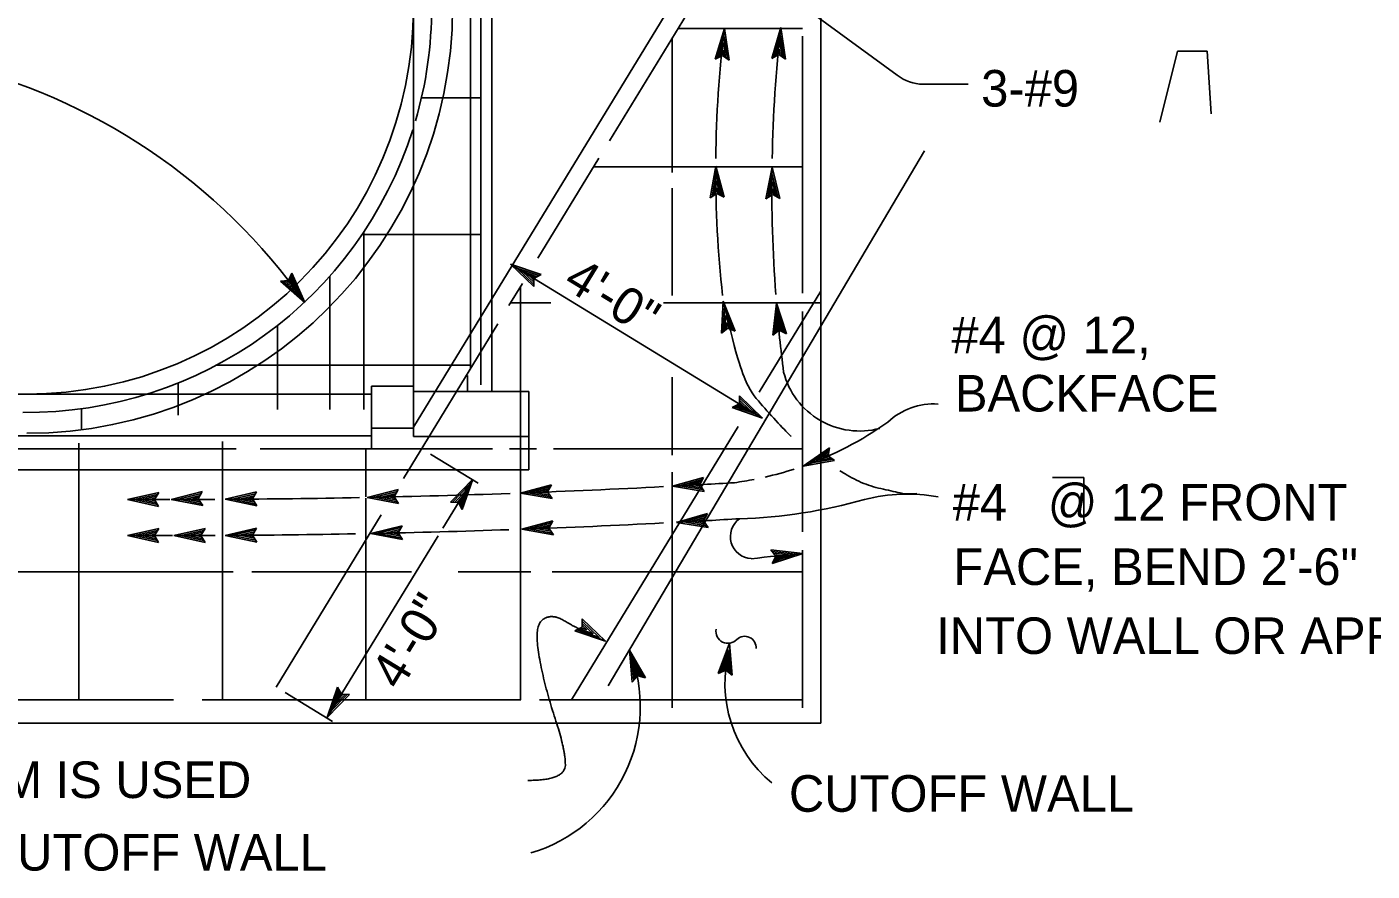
# Model space of a CAD drawing. Extents: x -894 to 866, y -472 to 714.
# Drawn here: x 279.5 to 537, y 273 to 434.7 of the extents above; entities that cross this region are included whole.
import ezdxf

# ---------------------------------------------------------------- set-up
doc = ezdxf.new("R2010")
doc.units = 0
for name, color, linetype in [('df_CULV-BOX', 7, 'Continuous'), ('df_CULV-BOX-anno', 7, 'Continuous'), ('str_Reinforcement-A', 7, 'Continuous'), ('str_Reinforcement-B', 7, 'Continuous')]:
    doc.layers.add(name, color=color, linetype=linetype)

msp = doc.modelspace()

# ---------------------------------------------------------------- linework, layer by layer
at = {"layer": 'df_CULV-BOX'}
for p, q in [((353.49, 365.87), (353.49, 534.37)), ((364.43, 534.37), (364.43, 369.26)), ((368.49, 534.37), (368.49, 364.87)), ((431.49, 301.37), (431.49, 467.87)), ((417.77, 463.37), (353.49, 358.04)), ((404.17, 434.37), (427.99, 434.37)), ((451.31, 410.93), (390.8, 308.53)), ((388, 407.87), (427.99, 407.87)), ((431.49, 384.1), (419.68, 364.76)), ((372.13, 381.87), (379.79, 381.87)), ((401.37, 381.87), (431.49, 381.87)), ((345.49, 353.87), (345.49, 365.87)), ((345.49, 365.87), (353.49, 365.87)), ((353.49, 356.24), (353.49, 365.87)), ((363.87, 365.07), (363.87, 367.95)), ((375.56, 364.87), (353.49, 364.87)), ((375.56, 349.87), (375.56, 364.87)), ((345.49, 357.87), (353.49, 357.87)), ((415.66, 358.17), (383.74, 305.87)), ((159.49, 356.37), (345.49, 356.37)), ((375.7, 356.24), (353.49, 356.24)), ((159.49, 349.87), (375.56, 349.87)), ((22.99, 301.37), (431.49, 301.37))]:
    msp.add_line(p, q, dxfattribs=at)
for radius, start, end in [(81.5, 270.0067, 90), (74, 270, 90), (77.5, 343.7567, 16.3178), (77.5, 269.4449, 342.4448)]:
    msp.add_arc((279.49, 438.37), radius, start, end, dxfattribs=at)
at = {"layer": 'df_CULV-BOX-anno'}
for p, q in [((413.5, 449.24), (446.11, 425.41)), ((411.26, 428.47), (413.03, 434.36)), ((411.63, 428.67), (412.93, 432.99)), ((412.93, 432.98), (413.58, 428.54)), ((413.03, 434.36), (413.03, 434.36)), ((413.03, 434.36), (413.92, 428.28)), ((422.07, 428.65), (423.8, 434.55)), ((422.44, 428.84), (423.71, 433.17)), ((423.72, 433.16), (424.4, 428.73)), ((423.8, 434.55), (423.8, 434.55)), ((423.8, 434.55), (424.74, 428.48)), ((412.01, 428.87), (412.83, 431.61)), ((412.37, 429.02), (412.73, 430.23)), ((412.73, 430.23), (412.91, 429.01)), ((412.83, 431.61), (413.25, 428.75)), ((422.82, 429.05), (423.62, 431.79)), ((423.17, 429.21), (423.53, 430.41)), ((423.53, 430.41), (423.72, 429.19)), ((423.62, 431.79), (424.06, 428.93)), ((496.36, 416.41), (499.76, 430)), ((499.76, 430), (505.43, 430)), ((505.43, 430), (506.18, 418.05)), ((412.66, 429.18), (411.26, 428.47)), ((411.26, 428.47), (411.26, 428.47)), ((413.92, 428.28), (412.66, 429.18)), ((413.92, 428.28), (413.92, 428.28)), ((423.46, 429.36), (422.07, 428.65)), ((422.07, 428.65), (422.07, 428.65)), ((424.74, 428.48), (423.46, 429.36)), ((424.74, 428.48), (424.74, 428.48)), ((451.04, 423.71), (459.64, 423.71)), ((410.31, 401.92), (411.35, 407.98)), ((411.35, 407.98), (411.35, 407.98)), ((411.35, 407.98), (412.97, 402.05)), ((420.97, 401.76), (422.13, 407.8)), ((422.13, 407.8), (422.13, 407.8)), ((422.13, 407.8), (423.64, 401.84)), ((410.65, 402.15), (411.42, 406.6)), ((411, 402.41), (411.48, 405.22)), ((411.42, 406.59), (412.6, 402.27)), ((411.48, 405.22), (412.25, 402.43)), ((421.32, 401.99), (422.17, 406.42)), ((421.67, 402.23), (422.21, 405.04)), ((422.18, 406.41), (423.27, 402.06)), ((422.21, 405.04), (422.92, 402.23)), ((411.6, 402.79), (410.31, 401.92)), ((410.31, 401.92), (410.31, 401.92)), ((411.34, 402.6), (411.55, 403.84)), ((411.55, 403.84), (411.88, 402.65)), ((412.97, 402.05), (411.6, 402.79)), ((412.97, 402.05), (412.97, 402.05)), ((422.29, 402.6), (420.97, 401.76)), ((420.97, 401.76), (420.97, 401.76)), ((422.01, 402.42), (422.25, 403.66)), ((422.25, 403.66), (422.56, 402.46)), ((423.64, 401.84), (422.29, 402.6)), ((423.64, 401.84), (423.64, 401.84)), ((420.34, 359.79), (372.11, 389.23)), ((376.53, 384.96), (372.11, 389.23)), ((372.11, 389.23), (372.11, 389.23)), ((372.11, 389.23), (377.92, 387.24)), ((329.62, 386.12), (330.23, 387.55)), ((329.74, 386.42), (330.25, 385.27)), ((329.92, 386.77), (331.07, 384.15)), ((330.07, 387.17), (331.88, 383.04)), ((330.23, 387.55), (330.23, 387.55)), ((330.23, 387.55), (332.7, 381.93)), ((376.53, 385.37), (373.29, 388.51)), ((373.3, 388.5), (377.53, 387.05)), ((376.52, 385.8), (374.47, 387.78)), ((374.47, 387.78), (377.2, 386.85)), ((376.55, 386.19), (375.64, 387.06)), ((375.64, 387.06), (376.82, 386.66)), ((376.55, 386.52), (376.53, 384.96)), ((377.92, 387.24), (376.55, 386.52)), ((377.92, 387.24), (377.92, 387.24)), ((328.07, 385.97), (329.62, 386.12)), ((332.7, 381.93), (328.07, 385.97)), ((328.07, 385.97), (328.07, 385.97)), ((331.87, 383.04), (328.5, 386)), ((331.07, 384.15), (328.89, 386.06)), ((330.25, 385.27), (329.32, 386.08)), ((376.53, 384.96), (376.53, 384.96)), ((332.7, 381.93), (332.7, 381.93)), ((412.47, 376.01), (412.79, 382.15)), ((412.47, 376.01), (412.79, 382.15)), ((412.79, 382.15), (412.79, 382.15)), ((412.79, 382.15), (415.1, 376.45)), ((412.79, 382.15), (412.79, 382.15)), ((412.79, 382.15), (415.1, 376.45)), ((422.28, 375.65), (422.99, 381.76)), ((422.99, 381.76), (422.99, 381.76)), ((422.99, 381.76), (424.93, 375.93)), ((412.78, 376.28), (413.02, 380.78)), ((412.78, 376.28), (413.02, 380.78)), ((413.03, 380.77), (414.71, 376.62)), ((413.03, 380.77), (414.71, 376.62)), ((413.1, 376.57), (413.25, 379.42)), ((413.1, 376.57), (413.25, 379.42)), ((413.25, 379.42), (414.34, 376.74)), ((413.25, 379.42), (414.34, 376.74)), ((422.61, 375.9), (423.13, 380.39)), ((422.94, 376.17), (423.27, 379.01)), ((423.14, 380.38), (424.55, 376.12)), ((423.27, 379.01), (424.19, 376.27)), ((413.66, 377.02), (412.47, 376.01)), ((413.66, 377.02), (412.47, 376.01)), ((412.47, 376.01), (412.47, 376.01)), ((412.47, 376.01), (412.47, 376.01)), ((413.41, 376.8), (413.48, 378.06)), ((413.41, 376.8), (413.48, 378.06)), ((413.48, 378.06), (413.94, 376.91)), ((413.48, 378.06), (413.94, 376.91)), ((415.1, 376.45), (413.66, 377.02)), ((415.1, 376.45), (413.66, 377.02)), ((415.1, 376.45), (415.1, 376.45)), ((415.1, 376.45), (415.1, 376.45)), ((423.53, 376.59), (422.28, 375.65)), ((423.27, 376.39), (423.41, 377.64)), ((423.41, 377.64), (423.81, 376.46)), ((424.93, 375.93), (423.53, 376.59)), ((424.93, 375.93), (424.93, 375.93)), ((422.28, 375.65), (422.28, 375.65)), ((415.9, 362.5), (415.91, 364.06)), ((415.91, 364.06), (415.91, 364.06)), ((415.91, 364.06), (420.34, 359.79)), ((415.91, 363.65), (419.16, 360.51)), ((415.92, 363.22), (417.98, 361.23)), ((414.52, 361.78), (415.9, 362.5)), ((420.34, 359.79), (414.52, 361.78)), ((414.52, 361.78), (414.52, 361.78)), ((419.15, 360.51), (414.91, 361.97)), ((417.98, 361.23), (415.24, 362.17)), ((416.8, 361.95), (415.63, 362.35)), ((415.89, 362.83), (416.8, 361.95)), ((420.34, 359.79), (420.34, 359.79)), ((356.78, 352.87), (365.87, 347.32)), ((428.07, 350.59), (433.1, 354.11)), ((428.07, 350.59), (433.1, 354.11)), ((429.35, 351.12), (433.02, 353.69)), ((429.35, 351.12), (433.02, 353.69)), ((430.62, 351.64), (432.99, 353.3)), ((430.62, 351.64), (432.99, 353.3)), ((431.9, 352.17), (432.91, 352.88)), ((431.9, 352.17), (432.91, 352.88)), ((433.1, 354.11), (432.87, 352.58)), ((433.1, 354.11), (432.87, 352.58)), ((433.1, 354.11), (433.1, 354.11)), ((433.1, 354.11), (433.1, 354.11)), ((434.12, 351.65), (428.07, 350.59)), ((434.12, 351.65), (428.07, 350.59)), ((428.07, 350.59), (428.07, 350.59)), ((428.07, 350.59), (428.07, 350.59)), ((433.79, 351.89), (429.34, 351.12)), ((433.79, 351.89), (429.34, 351.12)), ((433.43, 352.13), (430.62, 351.64)), ((433.43, 352.13), (430.62, 351.64)), ((433.14, 352.39), (431.9, 352.17)), ((433.14, 352.39), (431.9, 352.17)), ((432.87, 352.58), (434.12, 351.65)), ((432.87, 352.58), (434.12, 351.65)), ((434.12, 351.65), (434.12, 351.65)), ((434.12, 351.65), (434.12, 351.65)), ((364.85, 348.09), (359.1, 338.68)), ((360.58, 343.67), (364.85, 348.09)), ((364.85, 348.09), (362.86, 342.28)), ((364.85, 348.09), (364.85, 348.09)), ((403.11, 346.74), (409.02, 348.41)), ((404.5, 346.83), (408.81, 348.04)), ((405.87, 346.9), (408.65, 347.68)), ((409.02, 348.41), (408.3, 347.04)), ((409.02, 348.41), (409.02, 348.41)), ((475.78, 348.4), (481.78, 348.4)), ((481.78, 348.4), (481.78, 339.49)), ((298.75, 344.22), (304.75, 345.53)), ((300.14, 344.22), (304.51, 345.18)), ((304.75, 345.53), (303.95, 344.21)), ((304.75, 345.53), (304.75, 345.53)), ((307.14, 344.2), (313.09, 345.71)), ((308.53, 344.24), (312.87, 345.34)), ((309.9, 344.28), (312.7, 344.99)), ((313.09, 345.71), (312.33, 344.35)), ((313.09, 345.71), (313.09, 345.71)), ((317.5, 344.23), (323.48, 345.63)), ((318.89, 344.25), (323.25, 345.27)), ((323.48, 345.63), (322.7, 344.29)), ((323.48, 345.63), (323.48, 345.63)), ((344.64, 344.58), (350.6, 346.08)), ((346.03, 344.63), (350.37, 345.72)), ((347.4, 344.66), (350.2, 345.37)), ((348.78, 344.7), (349.98, 345)), ((350.6, 346.08), (349.83, 344.73)), ((350.6, 346.08), (350.6, 346.08)), ((360.99, 343.67), (364.13, 346.92)), ((361.42, 343.68), (363.41, 345.74)), ((363.41, 345.74), (362.47, 343)), ((364.13, 346.9), (362.67, 342.67)), ((373.99, 345.43), (379.92, 347.03)), ((380.04, 344.36), (373.99, 345.43)), ((373.99, 345.43), (373.99, 345.43)), ((379.81, 344.71), (375.37, 345.49)), ((375.38, 345.5), (379.71, 346.66)), ((376.75, 345.55), (379.54, 346.3)), ((379.56, 345.05), (376.75, 345.55)), ((378.13, 345.61), (379.32, 345.93)), ((379.37, 345.39), (378.13, 345.61)), ((379.92, 347.03), (379.18, 345.66)), ((379.18, 345.66), (380.04, 344.36)), ((379.92, 347.03), (379.92, 347.03)), ((409.17, 345.74), (403.11, 346.74)), ((403.11, 346.74), (403.11, 346.74)), ((408.94, 346.09), (404.48, 346.82)), ((408.68, 346.43), (405.87, 346.9)), ((407.24, 346.97), (408.44, 347.31)), ((408.49, 346.77), (407.24, 346.97)), ((408.3, 347.04), (409.17, 345.74)), ((409.17, 345.74), (409.17, 345.74)), ((304.74, 342.87), (298.75, 344.22)), ((298.75, 344.22), (298.75, 344.22)), ((304.53, 343.22), (300.13, 344.22)), ((301.51, 344.21), (304.34, 344.83)), ((304.3, 343.58), (301.51, 344.21)), ((302.89, 344.21), (304.1, 344.47)), ((304.12, 343.93), (302.89, 344.21)), ((303.95, 344.21), (304.74, 342.87)), ((304.74, 342.87), (304.74, 342.87)), ((313.17, 343.04), (307.14, 344.2)), ((307.14, 344.2), (307.14, 344.2)), ((312.95, 343.39), (308.52, 344.24)), ((312.7, 343.74), (309.9, 344.28)), ((311.28, 344.32), (312.48, 344.62)), ((312.52, 344.08), (311.28, 344.32)), ((312.33, 344.35), (313.17, 343.04)), ((313.17, 343.04), (313.17, 343.04)), ((323.51, 342.96), (317.5, 344.23)), ((317.5, 344.23), (317.5, 344.23)), ((323.29, 343.32), (318.88, 344.24)), ((320.26, 344.26), (323.08, 344.92)), ((323.05, 343.67), (320.26, 344.26)), ((321.64, 344.28), (322.85, 344.56)), ((322.87, 344.02), (321.64, 344.28)), ((322.7, 344.29), (323.51, 342.96)), ((323.51, 342.96), (323.51, 342.96)), ((350.67, 343.41), (344.64, 344.58)), ((344.64, 344.58), (344.64, 344.58)), ((350.44, 343.76), (346.01, 344.62)), ((350.2, 344.12), (347.4, 344.66)), ((350.01, 344.46), (348.78, 344.7)), ((349.83, 344.73), (350.67, 343.41)), ((350.67, 343.41), (350.67, 343.41)), ((362.14, 343.65), (360.58, 343.67)), ((360.58, 343.67), (360.58, 343.67)), ((361.81, 343.65), (362.69, 344.56)), ((362.86, 342.28), (362.14, 343.65)), ((362.69, 344.56), (362.28, 343.39)), ((380.04, 344.36), (380.04, 344.36)), ((362.86, 342.28), (362.86, 342.28)), ((374.24, 338.5), (380.17, 340.09)), ((380.17, 340.09), (379.43, 338.73)), ((380.17, 340.09), (380.17, 340.09)), ((403.85, 339.82), (409.76, 341.49)), ((409.68, 339.17), (405.23, 339.9)), ((405.24, 339.91), (409.55, 341.12)), ((406.61, 339.98), (409.39, 340.76)), ((409.42, 339.51), (406.61, 339.98)), ((407.99, 340.05), (409.18, 340.39)), ((409.23, 339.85), (407.99, 340.05)), ((409.76, 341.49), (409.04, 340.12)), ((409.04, 340.12), (409.91, 338.82)), ((409.76, 341.49), (409.76, 341.49)), ((298.75, 337.32), (304.75, 338.63)), ((304.74, 335.96), (298.75, 337.32)), ((298.75, 337.32), (298.75, 337.32)), ((304.53, 336.32), (300.13, 337.31)), ((300.14, 337.32), (304.52, 338.27)), ((301.51, 337.31), (304.34, 337.93)), ((304.3, 336.68), (301.51, 337.31)), ((302.89, 337.3), (304.1, 337.57)), ((304.12, 337.02), (302.89, 337.3)), ((304.75, 338.63), (303.95, 337.3)), ((303.95, 337.3), (304.74, 335.96)), ((304.75, 338.63), (304.75, 338.63)), ((307.63, 337.29), (313.63, 338.64)), ((313.63, 335.97), (307.63, 337.29)), ((307.63, 337.29), (307.63, 337.29)), ((313.42, 336.32), (309.01, 337.29)), ((309.02, 337.3), (313.39, 338.28)), ((310.39, 337.3), (313.22, 337.93)), ((313.18, 336.68), (310.39, 337.3)), ((311.77, 337.3), (312.98, 337.57)), ((313, 337.03), (311.77, 337.3)), ((313.63, 338.64), (312.83, 337.3)), ((312.83, 337.3), (313.63, 335.97)), ((313.63, 338.64), (313.63, 338.64)), ((317.5, 337.32), (323.48, 338.72)), ((323.52, 336.05), (317.5, 337.32)), ((317.5, 337.32), (317.5, 337.32)), ((323.3, 336.41), (318.88, 337.33)), ((318.89, 337.34), (323.25, 338.36)), ((320.26, 337.35), (323.08, 338.01)), ((323.06, 336.76), (320.26, 337.35)), ((321.64, 337.37), (322.85, 337.65)), ((322.88, 337.11), (321.64, 337.37)), ((323.48, 338.72), (322.7, 337.38)), ((322.7, 337.38), (323.52, 336.05)), ((323.48, 338.72), (323.48, 338.72)), ((345.37, 337.67), (351.32, 339.18)), ((351.4, 336.51), (345.37, 337.67)), ((345.37, 337.67), (345.37, 337.67)), ((351.17, 336.86), (346.74, 337.71)), ((346.76, 337.72), (351.1, 338.81)), ((348.13, 337.75), (350.93, 338.46)), ((350.93, 337.21), (348.13, 337.75)), ((349.51, 337.79), (350.71, 338.09)), ((350.74, 337.55), (349.51, 337.79)), ((351.32, 339.18), (350.56, 337.82)), ((350.56, 337.82), (351.4, 336.51)), ((351.32, 339.18), (351.32, 339.18)), ((380.29, 337.43), (374.24, 338.5)), ((374.24, 338.5), (374.24, 338.5)), ((380.06, 337.77), (375.62, 338.56)), ((375.63, 338.56), (379.95, 339.72)), ((377, 338.62), (379.79, 339.37)), ((379.81, 338.12), (377, 338.62)), ((378.38, 338.68), (379.57, 339)), ((379.62, 338.46), (378.38, 338.68)), ((379.43, 338.73), (380.29, 337.43)), ((380.29, 337.43), (380.29, 337.43)), ((409.91, 338.82), (403.85, 339.82)), ((403.85, 339.82), (403.85, 339.82)), ((409.91, 338.82), (409.91, 338.82)), ((304.74, 335.96), (304.74, 335.96)), ((313.63, 335.97), (313.63, 335.97)), ((323.52, 336.05), (323.52, 336.05)), ((358.23, 337.25), (337, 302.46)), ((351.4, 336.51), (351.4, 336.51)), ((422.84, 333.33), (421.91, 334.58)), ((421.91, 334.58), (421.91, 334.58)), ((421.91, 334.58), (428.01, 333.84)), ((422.16, 334.25), (426.64, 333.71)), ((428.01, 333.84), (422.17, 331.92)), ((422.17, 331.92), (422.84, 333.33)), ((426.63, 333.7), (422.37, 332.3)), ((422.43, 333.91), (425.26, 333.57)), ((425.26, 333.57), (422.51, 332.67)), ((422.64, 333.59), (423.89, 333.44)), ((423.89, 333.44), (422.71, 333.05)), ((428.01, 333.84), (428.01, 333.84)), ((422.17, 331.92), (422.17, 331.92)), ((384.42, 319.03), (385.8, 319.76)), ((387.88, 318.49), (385.14, 319.42)), ((386.7, 319.21), (385.53, 319.61)), ((385.79, 320.08), (386.7, 319.21)), ((385.8, 319.76), (385.81, 321.32)), ((385.81, 321.32), (385.81, 321.32)), ((385.81, 321.32), (390.24, 317.06)), ((385.81, 320.9), (389.06, 317.78)), ((385.82, 320.47), (387.88, 318.49)), ((390.24, 317.06), (384.42, 319.03)), ((384.42, 319.03), (384.42, 319.03)), ((389.05, 317.78), (384.81, 319.22)), ((390.24, 317.06), (390.24, 317.06)), ((411.85, 310.91), (414.01, 316.66)), ((414.01, 316.66), (414.01, 316.66)), ((414.01, 316.66), (414.49, 310.54)), ((395.39, 309.24), (394.83, 315.36)), ((394.83, 315.36), (394.83, 315.36)), ((394.83, 315.36), (397.93, 310.05)), ((412.23, 311.07), (413.82, 315.3)), ((413.82, 315.29), (414.17, 310.82)), ((395.66, 309.55), (395.25, 314.05)), ((395.26, 314.04), (397.52, 310.17)), ((395.93, 309.89), (395.68, 312.73)), ((395.68, 312.73), (397.13, 310.23)), ((413.29, 311.51), (411.85, 310.91)), ((412.62, 311.26), (413.63, 313.93)), ((412.99, 311.38), (413.43, 312.56)), ((414.49, 310.54), (413.29, 311.51)), ((413.43, 312.56), (413.53, 311.33)), ((413.63, 313.93), (413.85, 311.04)), ((396.42, 310.41), (395.39, 309.24)), ((395.39, 309.24), (395.39, 309.24)), ((396.21, 310.16), (396.1, 311.41)), ((396.1, 311.41), (396.72, 310.34)), ((397.93, 310.05), (396.42, 310.41)), ((397.93, 310.05), (397.93, 310.05)), ((411.85, 310.91), (411.85, 310.91)), ((414.49, 310.54), (414.49, 310.54)), ((328.93, 307.24), (338.02, 301.69)), ((337, 302.46), (338.99, 308.27)), ((341.27, 306.88), (337, 302.46)), ((337.72, 303.65), (339.17, 307.89)), ((340.85, 306.88), (337.72, 303.64)), ((338.44, 304.82), (339.37, 307.55)), ((340.42, 306.87), (338.44, 304.82)), ((338.99, 308.27), (338.99, 308.27)), ((338.99, 308.27), (339.71, 306.9)), ((339.16, 305.99), (339.56, 307.17)), ((340.03, 306.9), (339.16, 305.99)), ((339.71, 306.9), (341.27, 306.88)), ((341.27, 306.88), (341.27, 306.88)), ((337, 302.46), (337, 302.46))]:
    msp.add_line(p, q, dxfattribs=at)
for centre, radius, start, end in [((630.71, 407.28), 219.36, 172.9067, 179.4279), ((699.38, 403.89), 277.28, 173.6525, 178.8489), ((238.66, 315.58), 115.09, 35.2012, 76.9192), ((451.04, 431.71), 8, 231.9382, 270), ((630.71, 407.28), 219.36, 179.8163, 186.2839), ((699.38, 403.89), 277.28, 179.1933, 184.2312), ((699.38, 403.89), 277.28, 184.579, 187.3158), ((438.89, 372.3), 15, 194.3419, 284.9294), ((453.09, 349.62), 12.87, 86.3429, 133.1509), ((406.03, 412.93), 66.12, 289.4694, 305.3602), ((406.03, 412.93), 66.12, 277.7434, 281.0783), ((406.03, 412.93), 66.12, 282.9054, 287.9424), ((307.4, 2145.47), 1801.27, 271.18452, 272.0556), ((307.4, 2145.47), 1801.27, 272.11861, 272.99049), ((307.4, 2145.47), 1801.27, 273.04576, 273.42271), ((448.04, 311.59), 33.63, 79.9337, 104.0856), ((307.4, 2145.47), 1801.27, 269.7248, 269.98381), ((307.4, 2145.47), 1801.27, 269.99166, 270.25845), ((307.4, 2145.47), 1801.27, 270.32118, 271.13776), ((413.01, 438.56), 98.1, 271.7014, 285.8793), ((308.39, 2138.57), 1801.27, 273.03792, 273.42271), ((418.39, 337.08), 4.22, 125.7102, 266.667), ((308.39, 2138.57), 1801.27, 269.69345, 269.96812), ((308.39, 2138.57), 1801.27, 269.97597, 270.22713), ((308.39, 2138.57), 1801.27, 270.28991, 271.08253), ((308.39, 2138.57), 1801.27, 271.17636, 272.01694), ((308.39, 2138.57), 1801.27, 272.09509, 272.95955), ((472.87, -164.63), 500.49, 95.1427, 96.2779), ((413.7, 318.96), 2.3, 169.6953, 317.1746), ((416.9, 315.81), 2.19, 356.3525, 133.6139), ((367.74, 304.52), 29.18, 286.3458, 21.8189), ((438.06, 309.08), 24.95, 165.1729, 230.1638)]:
    msp.add_arc(centre, radius, start, end, dxfattribs=at)
for points, degree in [([(412.79, 382.15), (415.51, 370.64), (417.6, 365.08), (420.62, 361.83), (424.35, 357.63), (425.75, 356.31), (425.77, 356.29)], 3), ([(435.08, 349.7), (435.4, 349.51), (437.85, 348), (441.49, 346.51), (445.44, 345.81), (447.53, 345.12), (449.84, 345.35)], 3), ([(390.24, 317.06), (384.72, 319.54), (379.89, 322.46), (376.52, 319.87), (378.65, 308.18), (382.58, 296.37), (382.58, 290.41), (375.4, 290.41)], 2)]:
    msp.add_open_spline(points, degree=degree, dxfattribs=at)
at = {"layer": 'str_Reinforcement-A'}
for p, q in [((366.43, 421.12), (355.04, 421.12)), ((343.66, 394.92), (366.43, 394.92)), ((315.82, 369.92), (364.43, 369.92)), ((201.95, 364.37), (345.59, 364.37)), ((276.35, 353.87), (319.57, 353.87)), ((324.19, 353.87), (368.63, 353.87)), ((371.89, 353.87), (377.06, 353.87)), ((380.32, 353.87), (427.99, 353.87)), ((259.77, 330.37), (319.02, 330.37)), ((322.56, 330.37), (353.12, 330.37)), ((362.09, 330.37), (375.97, 330.37)), ((380.05, 330.37), (427.99, 330.37)), ((246.45, 305.87), (307.61, 305.87)), ((313.04, 305.87), (374.07, 305.87)), ((377.6, 305.87), (427.99, 305.87))]:
    msp.add_line(p, q, dxfattribs=at)
at = {"layer": 'str_Reinforcement-B'}
for p, q in [((366.43, 532.32), (366.43, 366.16)), ((409.63, 443.31), (391.05, 412.86)), ((427.99, 383.69), (427.99, 432.89)), ((402.99, 406.79), (402.99, 432.43)), ((389.01, 409.52), (377.32, 390.37)), ((402.99, 383.24), (402.99, 403.8)), ((343.99, 361.43), (343.99, 395.41)), ((337.49, 361.43), (337.49, 386.97)), ((374.36, 385.53), (371.79, 381.31)), ((373.99, 305.87), (373.99, 384.91)), ((427.99, 338.02), (427.99, 380.16)), ((327.49, 361.43), (327.49, 377.53)), ((369.67, 377.84), (351.59, 348.21)), ((308.49, 360.34), (308.49, 366.5)), ((402.99, 352.7), (402.99, 367.63)), ((289.99, 357.55), (289.99, 361.59)), ((289.49, 305.87), (289.49, 354.98)), ((316.99, 305.87), (316.99, 355.27)), ((344.42, 344.7), (344.42, 353.87)), ((402.99, 304.32), (402.99, 349.44)), ((344.42, 337.55), (344.42, 344.45)), ((347.35, 341.27), (327.22, 308.28)), ((344.42, 305.87), (344.42, 337.55)), ((427.99, 304.32), (427.99, 334.49))]:
    msp.add_line(p, q, dxfattribs=at)

# ---------------------------------------------------------------- texts
at = {"layer": 'df_CULV-BOX-anno'}
for s, p in [('3-#9', (462.16, 419.42)), ('#4 @ 12,', (456.48, 372.19)), ('BACKFACE', (457.13, 361.04)), ('#4   @ 12 FRONT', (456.7, 340.17)), ('FACE, BEND 2\'-6"', (456.86, 327.83)), ('INTO WALL OR APRON', (453.55, 314.62)), ('2-#4 IF ALTERNATIVE BOTTOM IS USED', (143.54, 287.04)), ('CUTOFF WALL', (425.37, 284.41)), ('ALTERNATIVE BOTTOM OF CUTOFF WALL', (146.07, 273.15))]:
    msp.add_text(s, height=7, dxfattribs=at).set_placement(p)
for rotation, p in [(328.6044, (381.85, 384.91)), (58.6046, (350.94, 307.4))]:
    msp.add_text('4\'-0"', height=7, rotation=rotation, dxfattribs=at).set_placement(p)

doc.saveas('drawing.dxf')
